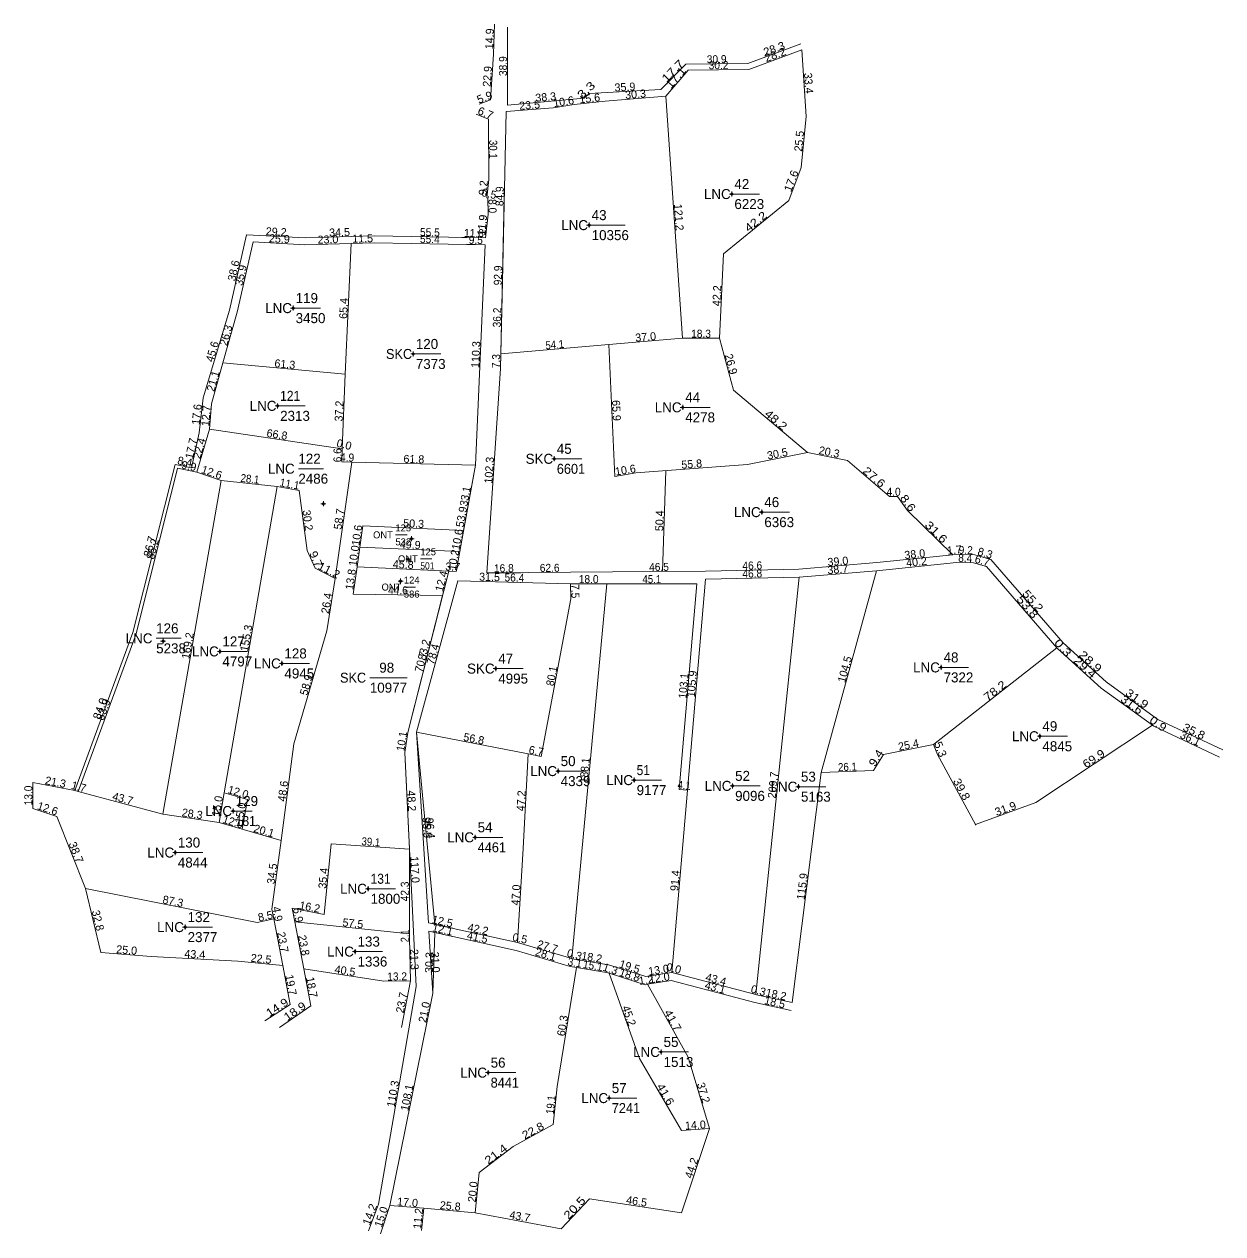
# Model space of a CAD drawing. Header units: metres. Extents: x 363081 to 364415, y 1838022 to 1838629.
# Drawn here: x 363081 to 363680, y 1838022 to 1838627 of the extents above; entities that cross this region are included whole.
import ezdxf
from ezdxf.enums import TextEntityAlignment as Align

# ---------------------------------------------------------------- set-up
doc = ezdxf.new("R2010")
doc.units = ezdxf.units.M
doc.header["$LTSCALE"] = 1.6
for name, color, linetype, lineweight in [('50', 7, 'Continuous', 13), ('51', 7, 'Continuous', 13), ('56', 7, 'Continuous', 13)]:
    doc.layers.add(name, color=color, linetype=linetype, lineweight=lineweight)
doc.layers.add('55', color=7, linetype='Continuous')

msp = doc.modelspace()

# ---------------------------------------------------------------- hatches: boundary and pattern name
at = {"layer": '50'}
for points in [[(363435.19, 1838541.67, 1), (363434.89, 1838541.67, 1)], [(363363.88, 1838526.14, 1), (363363.58, 1838526.14, 1)], [(363215.98, 1838484.66, 1), (363215.68, 1838484.66, 1)], [(363276.02, 1838461.75, 1), (363275.72, 1838461.75, 1)], [(363208.23, 1838435.82, 1), (363207.93, 1838435.82, 1)], [(363410.63, 1838435.07, 1), (363410.33, 1838435.07, 1)], [(363346.47, 1838409.34, 1), (363346.17, 1838409.34, 1)], [(363231.09, 1838386.86, 1), (363230.79, 1838386.86, 1)], [(363450.15, 1838382.7, 1), (363449.85, 1838382.7, 1)], [(363275.16, 1838369.43, 1), (363274.86, 1838369.43, 1)], [(363273.48, 1838359.14, 1), (363273.18, 1838359.14, 1)], [(363269.65, 1838348.21, 1), (363269.35, 1838348.21, 1)], [(363151.03, 1838318.21, 1), (363150.73, 1838318.21, 1)], [(363179.4, 1838313.08, 1), (363179.1, 1838313.08, 1)], [(363210.38, 1838307.07, 1), (363210.08, 1838307.07, 1)], [(363317.21, 1838304.51, 1), (363316.91, 1838304.51, 1)], [(363539.7, 1838305.09, 1), (363539.4, 1838305.09, 1)], [(363589.08, 1838270.7, 1), (363588.78, 1838270.7, 1)], [(363348.4, 1838253.27, 1), (363348.1, 1838253.27, 1)], [(363386.35, 1838248.77, 1), (363386.05, 1838248.77, 1)], [(363435.55, 1838245.89, 1), (363435.25, 1838245.89, 1)], [(363468.45, 1838245.48, 1), (363468.15, 1838245.48, 1)], [(363186.05, 1838233.32, 1), (363185.75, 1838233.32, 1)], [(363306.93, 1838220.16, 1), (363306.63, 1838220.16, 1)], [(363157.12, 1838212.58, 1), (363156.82, 1838212.58, 1)], [(363253.41, 1838194.46, 1), (363253.11, 1838194.46, 1)], [(363162, 1838175.3, 1), (363161.7, 1838175.3, 1)], [(363246.91, 1838163.08, 1), (363246.61, 1838163.08, 1)], [(363399.81, 1838112.9, 1), (363399.51, 1838112.9, 1)], [(363313.41, 1838102.58, 1), (363313.11, 1838102.58, 1)], [(363373.92, 1838089.85, 1), (363373.62, 1838089.85, 1)]]:
    msp.add_hatch(color=256, dxfattribs=at).paths.add_polyline_path(points)

# ---------------------------------------------------------------- linework, layer by layer
for p, q in [((363434.42, 1838541.67), (363433.79, 1838541.67)), ((363435.04, 1838542.92), (363435.04, 1838542.29)), ((363435.04, 1838541.05), (363435.04, 1838540.42)), ((363436.29, 1838541.67), (363435.66, 1838541.67)), ((363363.73, 1838527.39), (363363.73, 1838526.77)), ((363363.1, 1838526.14), (363362.48, 1838526.14)), ((363363.73, 1838525.51), (363363.73, 1838524.89)), ((363364.98, 1838526.14), (363364.36, 1838526.14)), ((363215.83, 1838485.91), (363215.83, 1838485.28)), ((363215.2, 1838484.66), (363214.58, 1838484.66)), ((363215.83, 1838484.04), (363215.83, 1838483.41)), ((363217.08, 1838484.66), (363216.46, 1838484.66)), ((363275.25, 1838461.75), (363274.62, 1838461.75)), ((363275.87, 1838463), (363275.87, 1838462.38)), ((363275.87, 1838461.12), (363275.87, 1838460.5)), ((363277.12, 1838461.75), (363276.5, 1838461.75)), ((363208.08, 1838437.07), (363208.08, 1838436.44)), ((363207.46, 1838435.82), (363206.83, 1838435.82)), ((363208.08, 1838435.2), (363208.08, 1838434.57)), ((363209.33, 1838435.82), (363208.7, 1838435.82)), ((363409.86, 1838435.07), (363409.23, 1838435.07)), ((363410.48, 1838436.32), (363410.48, 1838435.69)), ((363410.48, 1838434.45), (363410.48, 1838433.82)), ((363411.73, 1838435.07), (363411.1, 1838435.07)), ((363345.7, 1838409.34), (363345.07, 1838409.34)), ((363346.32, 1838410.59), (363346.32, 1838409.97)), ((363346.32, 1838408.71), (363346.32, 1838408.09)), ((363347.57, 1838409.34), (363346.94, 1838409.34)), ((363230.94, 1838388.11), (363230.94, 1838387.48)), ((363230.32, 1838386.86), (363229.69, 1838386.86)), ((363230.94, 1838386.24), (363230.94, 1838385.61)), ((363232.19, 1838386.86), (363231.56, 1838386.86)), ((363449.38, 1838382.7), (363448.75, 1838382.7)), ((363450, 1838383.95), (363450, 1838383.33)), ((363450, 1838382.07), (363450, 1838381.45)), ((363451.25, 1838382.7), (363450.62, 1838382.7)), ((363275.01, 1838370.68), (363275.01, 1838370.06)), ((363274.38, 1838369.43), (363273.76, 1838369.43)), ((363275.01, 1838368.8), (363275.01, 1838368.18)), ((363276.26, 1838369.43), (363275.63, 1838369.43)), ((363272.7, 1838359.14), (363272.08, 1838359.14)), ((363273.33, 1838360.39), (363273.33, 1838359.76)), ((363273.33, 1838358.52), (363273.33, 1838357.89)), ((363274.58, 1838359.14), (363273.96, 1838359.14)), ((363268.88, 1838348.21), (363268.25, 1838348.21)), ((363269.5, 1838349.46), (363269.5, 1838348.84)), ((363269.5, 1838347.58), (363269.5, 1838346.96)), ((363270.75, 1838348.21), (363270.13, 1838348.21)), ((363150.26, 1838318.21), (363149.63, 1838318.21)), ((363150.88, 1838319.46), (363150.88, 1838318.84)), ((363150.88, 1838317.58), (363150.88, 1838316.96)), ((363152.13, 1838318.21), (363151.51, 1838318.21)), ((363178.63, 1838313.08), (363178, 1838313.08)), ((363179.25, 1838314.33), (363179.25, 1838313.7)), ((363179.25, 1838312.46), (363179.25, 1838311.83)), ((363180.5, 1838313.08), (363179.88, 1838313.08)), ((363209.6, 1838307.07), (363208.98, 1838307.07)), ((363210.23, 1838308.32), (363210.23, 1838307.7)), ((363210.23, 1838306.44), (363210.23, 1838305.82)), ((363211.48, 1838307.07), (363210.86, 1838307.07)), ((363316.44, 1838304.51), (363315.81, 1838304.51)), ((363317.06, 1838305.76), (363317.06, 1838305.13)), ((363317.06, 1838303.89), (363317.06, 1838303.26)), ((363318.31, 1838304.51), (363317.68, 1838304.51)), ((363538.92, 1838305.09), (363538.3, 1838305.09)), ((363539.55, 1838306.34), (363539.55, 1838305.71)), ((363539.55, 1838304.47), (363539.55, 1838303.84)), ((363540.8, 1838305.09), (363540.18, 1838305.09)), ((363588.3, 1838270.7), (363587.68, 1838270.7)), ((363588.93, 1838271.95), (363588.93, 1838271.33)), ((363588.93, 1838270.07), (363588.93, 1838269.45)), ((363590.18, 1838270.7), (363589.56, 1838270.7)), ((363347.62, 1838253.27), (363347, 1838253.27)), ((363348.25, 1838254.52), (363348.25, 1838253.89)), ((363348.25, 1838252.65), (363348.25, 1838252.02)), ((363349.5, 1838253.27), (363348.88, 1838253.27)), ((363386.2, 1838250.02), (363386.2, 1838249.39)), ((363385.58, 1838248.77), (363384.95, 1838248.77)), ((363386.2, 1838248.15), (363386.2, 1838247.52)), ((363387.45, 1838248.77), (363386.82, 1838248.77)), ((363434.78, 1838245.89), (363434.15, 1838245.89)), ((363435.4, 1838247.14), (363435.4, 1838246.51)), ((363435.4, 1838245.27), (363435.4, 1838244.64)), ((363436.65, 1838245.89), (363436.02, 1838245.89)), ((363467.68, 1838245.48), (363467.05, 1838245.48)), ((363468.3, 1838246.73), (363468.3, 1838246.11)), ((363468.3, 1838244.85), (363468.3, 1838244.23)), ((363469.55, 1838245.48), (363468.92, 1838245.48)), ((363185.27, 1838233.32), (363184.65, 1838233.32)), ((363185.9, 1838234.57), (363185.9, 1838233.94)), ((363185.9, 1838232.7), (363185.9, 1838232.07)), ((363187.15, 1838233.32), (363186.52, 1838233.32)), ((363306.16, 1838220.16), (363305.53, 1838220.16)), ((363306.78, 1838221.41), (363306.78, 1838220.79)), ((363306.78, 1838219.53), (363306.78, 1838218.91)), ((363308.03, 1838220.16), (363307.4, 1838220.16)), ((363156.97, 1838213.83), (363156.97, 1838213.2)), ((363156.34, 1838212.58), (363155.72, 1838212.58)), ((363156.97, 1838211.96), (363156.97, 1838211.33)), ((363158.22, 1838212.58), (363157.6, 1838212.58)), ((363253.26, 1838195.71), (363253.26, 1838195.08)), ((363252.63, 1838194.46), (363252.01, 1838194.46)), ((363253.26, 1838193.84), (363253.26, 1838193.21)), ((363254.51, 1838194.46), (363253.88, 1838194.46)), ((363161.85, 1838176.55), (363161.85, 1838175.92)), ((363161.22, 1838175.3), (363160.6, 1838175.3)), ((363161.85, 1838174.68), (363161.85, 1838174.05)), ((363163.1, 1838175.3), (363162.48, 1838175.3)), ((363246.76, 1838164.33), (363246.76, 1838163.7)), ((363246.13, 1838163.08), (363245.51, 1838163.08)), ((363246.76, 1838162.46), (363246.76, 1838161.83)), ((363248.01, 1838163.08), (363247.38, 1838163.08)), ((363399.04, 1838112.9), (363398.41, 1838112.9)), ((363399.66, 1838114.15), (363399.66, 1838113.53)), ((363399.66, 1838112.27), (363399.66, 1838111.65)), ((363400.91, 1838112.9), (363400.28, 1838112.9)), ((363312.64, 1838102.58), (363312.01, 1838102.58)), ((363313.26, 1838103.83), (363313.26, 1838103.21)), ((363313.26, 1838101.95), (363313.26, 1838101.33)), ((363314.51, 1838102.58), (363313.88, 1838102.58)), ((363373.14, 1838089.85), (363372.52, 1838089.85)), ((363373.77, 1838091.1), (363373.77, 1838090.47)), ((363373.77, 1838089.23), (363373.77, 1838088.6)), ((363375.02, 1838089.85), (363374.4, 1838089.85))]:
    msp.add_line(p, q, dxfattribs=at)
for points in [[(363435.04, 1838542.29), (363434.42, 1838541.67), (363435.04, 1838541.05), (363435.66, 1838541.67)], [(363363.73, 1838526.77), (363363.1, 1838526.14), (363363.73, 1838525.51), (363364.36, 1838526.14)], [(363215.83, 1838485.28), (363215.2, 1838484.66), (363215.83, 1838484.04), (363216.46, 1838484.66)], [(363275.87, 1838462.38), (363275.25, 1838461.75), (363275.87, 1838461.12), (363276.5, 1838461.75)], [(363208.08, 1838436.44), (363207.46, 1838435.82), (363208.08, 1838435.2), (363208.7, 1838435.82)], [(363410.48, 1838435.69), (363409.86, 1838435.07), (363410.48, 1838434.45), (363411.1, 1838435.07)], [(363346.32, 1838409.97), (363345.7, 1838409.34), (363346.32, 1838408.71), (363346.94, 1838409.34)], [(363230.94, 1838387.48), (363230.32, 1838386.86), (363230.94, 1838386.24), (363231.56, 1838386.86)], [(363450, 1838383.33), (363449.38, 1838382.7), (363450, 1838382.07), (363450.62, 1838382.7)], [(363275.01, 1838370.06), (363274.38, 1838369.43), (363275.01, 1838368.8), (363275.63, 1838369.43)], [(363273.33, 1838359.76), (363272.7, 1838359.14), (363273.33, 1838358.52), (363273.96, 1838359.14)], [(363269.5, 1838348.84), (363268.88, 1838348.21), (363269.5, 1838347.58), (363270.13, 1838348.21)], [(363150.88, 1838318.84), (363150.26, 1838318.21), (363150.88, 1838317.58), (363151.51, 1838318.21)], [(363179.25, 1838313.7), (363178.63, 1838313.08), (363179.25, 1838312.46), (363179.88, 1838313.08)], [(363210.23, 1838307.7), (363209.6, 1838307.07), (363210.23, 1838306.44), (363210.86, 1838307.07)], [(363317.06, 1838305.13), (363316.44, 1838304.51), (363317.06, 1838303.89), (363317.68, 1838304.51)], [(363539.55, 1838305.71), (363538.92, 1838305.09), (363539.55, 1838304.47), (363540.18, 1838305.09)], [(363588.93, 1838271.33), (363588.3, 1838270.7), (363588.93, 1838270.07), (363589.56, 1838270.7)], [(363348.25, 1838253.89), (363347.62, 1838253.27), (363348.25, 1838252.65), (363348.88, 1838253.27)], [(363386.2, 1838249.39), (363385.58, 1838248.77), (363386.2, 1838248.15), (363386.82, 1838248.77)], [(363435.4, 1838246.51), (363434.78, 1838245.89), (363435.4, 1838245.27), (363436.02, 1838245.89)], [(363468.3, 1838246.11), (363467.68, 1838245.48), (363468.3, 1838244.85), (363468.92, 1838245.48)], [(363185.9, 1838233.94), (363185.27, 1838233.32), (363185.9, 1838232.7), (363186.52, 1838233.32)], [(363306.78, 1838220.79), (363306.16, 1838220.16), (363306.78, 1838219.53), (363307.4, 1838220.16)], [(363156.97, 1838213.2), (363156.34, 1838212.58), (363156.97, 1838211.96), (363157.6, 1838212.58)], [(363253.26, 1838195.08), (363252.63, 1838194.46), (363253.26, 1838193.84), (363253.88, 1838194.46)], [(363161.85, 1838175.92), (363161.22, 1838175.3), (363161.85, 1838174.68), (363162.48, 1838175.3)], [(363246.76, 1838163.7), (363246.13, 1838163.08), (363246.76, 1838162.46), (363247.38, 1838163.08)], [(363399.66, 1838113.53), (363399.04, 1838112.9), (363399.66, 1838112.27), (363400.28, 1838112.9)], [(363313.26, 1838103.21), (363312.64, 1838102.58), (363313.26, 1838101.95), (363313.88, 1838102.58)], [(363373.77, 1838090.47), (363373.14, 1838089.85), (363373.77, 1838089.23), (363374.4, 1838089.85)]]:
    msp.add_lwpolyline(points, close=True, dxfattribs=at)
for centre in [(363435.04, 1838541.67), (363363.73, 1838526.14), (363215.83, 1838484.66), (363275.87, 1838461.75), (363208.08, 1838435.82), (363410.48, 1838435.07), (363346.32, 1838409.34), (363230.94, 1838386.86), (363450, 1838382.7), (363275.01, 1838369.43), (363273.33, 1838359.14), (363269.5, 1838348.21), (363150.88, 1838318.21), (363179.25, 1838313.08), (363210.23, 1838307.07), (363317.06, 1838304.51), (363539.55, 1838305.09), (363588.93, 1838270.7), (363348.25, 1838253.27), (363386.2, 1838248.77), (363435.4, 1838245.89), (363468.3, 1838245.48), (363185.9, 1838233.32), (363306.78, 1838220.16), (363156.97, 1838212.58), (363253.26, 1838194.46), (363161.85, 1838175.3), (363246.76, 1838163.08), (363399.66, 1838112.9), (363313.26, 1838102.58), (363373.77, 1838089.85)]:
    msp.add_circle(centre, 0.15, dxfattribs=at)
at = {"layer": '51'}
for p, q in [((363436.29, 1838541.67), (363448.79, 1838541.67)), ((363364.98, 1838526.14), (363381.73, 1838526.14)), ((363217.08, 1838484.66), (363229.58, 1838484.66)), ((363277.12, 1838461.75), (363289.62, 1838461.75)), ((363209.33, 1838435.82), (363221.83, 1838435.82)), ((363411.73, 1838435.07), (363424.23, 1838435.07)), ((363347.57, 1838409.34), (363360.07, 1838409.34)), ((363218.44, 1838404.41), (363230.94, 1838404.41)), ((363451.25, 1838382.7), (363463.75, 1838382.7)), ((363266.94, 1838371.33), (363272.72, 1838371.33)), ((363279.38, 1838359.35), (363285.16, 1838359.35)), ((363271.17, 1838345.25), (363276.95, 1838345.25)), ((363147.39, 1838319.63), (363159.89, 1838319.63)), ((363180.5, 1838313.08), (363193, 1838313.08)), ((363211.48, 1838307.07), (363223.98, 1838307.07)), ((363318.31, 1838304.51), (363330.81, 1838304.51)), ((363540.8, 1838305.09), (363553.3, 1838305.09)), ((363254.14, 1838299.96), (363272.87, 1838299.96)), ((363590.18, 1838270.7), (363602.68, 1838270.7)), ((363349.5, 1838253.27), (363362, 1838253.27)), ((363387.45, 1838248.77), (363399.95, 1838248.77)), ((363436.65, 1838245.89), (363449.15, 1838245.89)), ((363469.55, 1838245.48), (363482.05, 1838245.48)), ((363187.15, 1838233.32), (363195.4, 1838233.32)), ((363308.03, 1838220.16), (363320.53, 1838220.16)), ((363158.22, 1838212.58), (363170.72, 1838212.58)), ((363254.51, 1838194.46), (363267.01, 1838194.46)), ((363163.1, 1838175.3), (363175.6, 1838175.3)), ((363248.01, 1838163.08), (363260.51, 1838163.08)), ((363400.91, 1838112.9), (363413.41, 1838112.9)), ((363314.51, 1838102.58), (363327.01, 1838102.58)), ((363375.02, 1838089.85), (363387.52, 1838089.85))]:
    msp.add_line(p, q, dxfattribs=at)
at = {"layer": '56'}
for p, q in [((363320.37, 1838498.02), (363322.22, 1838582.94)), ((363312.58, 1838539.75), (363313.13, 1838539.63)), ((363256.32, 1838517.35), (363244.77, 1838517.02)), ((363311.87, 1838519.77), (363256.28, 1838520.75)), ((363312.02, 1838519.77), (363300.18, 1838519.98)), ((363311.81, 1838516.37), (363302.22, 1838516.54)), ((363306.96, 1838406.14), (363311.81, 1838516.37)), ((363376.62, 1838400.57), (363373.51, 1838466.4)), ((363175.05, 1838436.87), (363180.76, 1838457.24)), ((363241.89, 1838451.62), (363180.76, 1838457.24)), ((363240.29, 1838414.4), (363240.23, 1838407.8)), ((363236.82, 1838349.54), (363245.16, 1838407.68)), ((363179.82, 1838398.58), (363167.79, 1838402.65)), ((363400.36, 1838353.04), (363401.98, 1838403.47)), ((363249.18, 1838365.27), (363247.75, 1838355.32)), ((363249.18, 1838365.27), (363299.09, 1838363.06)), ((363547.14, 1838361.58), (363545.37, 1838361.4)), ((363247.75, 1838355.32), (363293.54, 1838353.19)), ((363290.48, 1838341.11), (363293.54, 1838353.19)), ((363479.72, 1838252.61), (363507.29, 1838353.41)), ((363372.48, 1838346.92), (363355.01, 1838159.61)), ((363468.64, 1838350.2), (363447.03, 1838141.59)), ((363290.48, 1838341.11), (363273.11, 1838272.53)), ((363535.82, 1838266.58), (363597.45, 1838314.82)), ((363273.11, 1838272.53), (363271.56, 1838262.5)), ((363271.56, 1838262.5), (363273.92, 1838214.29)), ((363465.11, 1838137.56), (363479.72, 1838252.61)), ((363557.13, 1838226.58), (363556.51, 1838226.58)), ((363556.82, 1838226.27), (363556.82, 1838226.89)), ((363273.92, 1838214.29), (363273.89, 1838171.96)), ((363210.61, 1838156.06), (363206.18, 1838179.39)), ((363216.65, 1838177.91), (363273.89, 1838171.96)), ((363221.1, 1838154.44), (363216.65, 1838177.91)), ((363286.65, 1838176.68), (363327.95, 1838167.6)), ((363285.59, 1838142.25), (363286.69, 1838172.58)), ((363404.99, 1838152.6), (363447.03, 1838141.59)), ((363274.43, 1838148.47), (363270, 1838125.11)), ((363264.17, 1838036.25), (363285.59, 1838142.25)), ((363281.43, 1838121.65), (363285.59, 1838142.25)), ((363258.47, 1838036.9), (363253.54, 1838023.54)), ((363259.42, 1838022.02), (363264.17, 1838036.25)), ((363281.11, 1838034.79), (363279.92, 1838023.62))]:
    msp.add_line(p, q, dxfattribs=at)
for points in [[(363308.81, 1838586.52), (363314.38, 1838588.71), (363315.94, 1838611.6), (363316.5, 1838626.56)], [(363399.58, 1838593.88), (363363.66, 1838591.87), (363361.16, 1838589.6), (363322.92, 1838586.1), (363323, 1838625.06)], [(363469.54, 1838616.79), (363442.94, 1838606.98), (363411.95, 1838606.56), (363399.58, 1838593.88)], [(363402.03, 1838590.53), (363413.23, 1838603.58), (363443.49, 1838603.98), (363470.02, 1838613.77), (363472.14, 1838580.4), (363469.67, 1838554.98), (363463.46, 1838538.47), (363430.79, 1838511.75), (363428.82, 1838469.58)], [(363402.03, 1838590.53), (363371.79, 1838588.03), (363356.26, 1838586.42), (363345.71, 1838584.7), (363322.22, 1838582.94)], [(363428.82, 1838469.58), (363410.42, 1838469.58), (363402.03, 1838590.53)], [(363312.02, 1838519.77), (363313.19, 1838531.62), (363313.13, 1838539.63), (363312.58, 1838539.75), (363313.52, 1838548.96), (363313.46, 1838579.08), (363307.24, 1838581.62)], [(363321.45, 1838547.38), (363319.42, 1838454.45), (363312.66, 1838352.28), (363329.55, 1838352.43)], [(363313.13, 1838539.63), (363313.19, 1838531.62), (363311.87, 1838519.77)], [(363192.51, 1838521.3), (363183.99, 1838483.6), (363170.86, 1838439.83)], [(363192.51, 1838521.3), (363221.77, 1838519.77), (363256.28, 1838520.75)], [(363180.76, 1838457.24), (363187.87, 1838482.61), (363195.8, 1838517.71)], [(363244.77, 1838517.02), (363221.69, 1838516.37), (363195.8, 1838517.71)], [(363244.77, 1838517.02), (363241.89, 1838451.62), (363240.25, 1838414.41)], [(363256.32, 1838517.35), (363311.81, 1838516.37), (363306.96, 1838406.15)], [(363319.42, 1838454.45), (363319.58, 1838461.75), (363320.37, 1838498.02)], [(363410.42, 1838469.58), (363373.51, 1838466.4), (363319.58, 1838461.75)], [(363428.82, 1838469.58), (363435.82, 1838443.58), (363472.82, 1838412.58)], [(363319.42, 1838454.45), (363312.66, 1838352.28), (363375.34, 1838352.82)], [(363170.86, 1838439.83), (363168.93, 1838422.28), (363165.1, 1838404.92)], [(363167.79, 1838402.65), (363174.08, 1838424.18), (363175.05, 1838436.87)], [(363240.29, 1838414.4), (363240.25, 1838414.41), (363174.08, 1838424.18)], [(363472.82, 1838412.58), (363442.82, 1838406.58), (363387.11, 1838402.34), (363376.62, 1838400.57)], [(363472.82, 1838412.58), (363492.82, 1838408.58), (363513.82, 1838390.58), (363517.82, 1838390.58), (363522.82, 1838383.58), (363545.37, 1838361.4)], [(363106.82, 1838243.58), (363135.7, 1838322.47), (363156.82, 1838406.58), (363165.1, 1838404.92)], [(363240.23, 1838407.8), (363245.16, 1838407.68), (363306.96, 1838406.15)], [(363293.54, 1838353.19), (363297.26, 1838353.02), (363299.09, 1838363.06), (363301.01, 1838373.58), (363306.96, 1838406.15)], [(363167.79, 1838402.65), (363158.07, 1838404.59), (363137.32, 1838321.95), (363108.47, 1838243.14)], [(363293.54, 1838353.19), (363297.26, 1838353.02), (363306.96, 1838406.14)], [(363207.82, 1838395.58), (363179.82, 1838398.58), (363150.76, 1838231.83)], [(363207.82, 1838395.58), (363181.39, 1838242.45), (363178.82, 1838227.58)], [(363236.82, 1838349.54), (363226.78, 1838354.67), (363222.82, 1838363.58), (363218.82, 1838393.58), (363207.82, 1838395.58)], [(363301.01, 1838373.58), (363250.69, 1838375.81), (363249.18, 1838365.27)], [(363545.37, 1838361.4), (363507.5, 1838357.45), (363468.55, 1838354.2), (363421.93, 1838353.23), (363375.34, 1838352.82)], [(363680.3, 1838263.89), (363647.9, 1838279.12), (363622.02, 1838297.88), (363600.58, 1838317.31), (363564.46, 1838359.07), (363556.4, 1838361.33), (363547.14, 1838361.58)], [(363290.48, 1838341.11), (363245.79, 1838341.64), (363247.75, 1838355.32)], [(363271.56, 1838262.5), (363273.11, 1838272.53), (363293.54, 1838353.19)], [(363421.81, 1838349.23), (363468.64, 1838350.2), (363507.29, 1838353.41)], [(363507.29, 1838353.41), (363547.3, 1838357.58), (363555.76, 1838357.35), (363562.24, 1838355.53), (363597.45, 1838314.82)], [(363209.79, 1838218.56), (363216.18, 1838266.82), (363232.7, 1838323.44), (363236.82, 1838349.54)], [(363277.41, 1838272.72), (363298.08, 1838348.44), (363354.48, 1838346.93)], [(363295.65, 1838174.7), (363283.39, 1838177.4), (363277.41, 1838272.72), (363298.08, 1838348.44), (363329.62, 1838347.6)], [(363354.48, 1838346.93), (363354.56, 1838339.41), (363339.82, 1838260.58), (363333.2, 1838261.82)], [(363354.48, 1838346.93), (363372.48, 1838346.92), (363417.59, 1838346.9)], [(363421.81, 1838349.23), (363412.78, 1838243.71), (363404.99, 1838152.6)], [(363412.78, 1838243.71), (363408.69, 1838244.14), (363417.59, 1838346.9)], [(363597.45, 1838314.82), (363597.68, 1838314.55), (363619.52, 1838294.76), (363645.11, 1838276.22)], [(363556.82, 1838226.58), (363586.82, 1838237.58), (363645.11, 1838276.22)], [(363645.11, 1838276.22), (363645.88, 1838275.66), (363678.6, 1838260.27)], [(363286.65, 1838176.68), (363277.41, 1838272.72), (363333.2, 1838261.82)], [(363258.47, 1838036.9), (363277.28, 1838145.6), (363271.56, 1838262.5)], [(363327.95, 1838167.6), (363330.82, 1838214.58), (363333.2, 1838261.82)], [(363479.72, 1838252.61), (363505.82, 1838253.58), (363510.82, 1838261.58), (363535.82, 1838266.58)], [(363535.82, 1838266.58), (363537.82, 1838261.58), (363556.82, 1838226.58)], [(363106.82, 1838243.58), (363085.82, 1838247.58), (363085.82, 1838234.58), (363097.82, 1838230.58), (363112.12, 1838194.54)], [(363106.82, 1838243.58), (363108.47, 1838243.14), (363150.76, 1838231.83), (363178.82, 1838227.58), (363190.42, 1838224.2), (363209.79, 1838218.56)], [(363181.39, 1838242.45), (363192.99, 1838239.07), (363190.42, 1838224.2)], [(363209.79, 1838218.56), (363205.25, 1838184.3), (363206.18, 1838179.39)], [(363216.65, 1838177.91), (363215.36, 1838184.7), (363231.35, 1838181.68), (363234.87, 1838216.97), (363273.92, 1838214.29)], [(363112.12, 1838194.54), (363119.82, 1838162.58), (363144.82, 1838160.58), (363188.18, 1838158.36), (363210.61, 1838156.06)], [(363112.12, 1838194.54), (363197.82, 1838177.58), (363206.18, 1838179.39)], [(363273.89, 1838171.96), (363273.89, 1838169.84), (363274.43, 1838148.47)], [(363295.53, 1838170.64), (363283.65, 1838173.25), (363285.59, 1838142.25)], [(363357.42, 1838155.12), (363354.3, 1838155.64), (363327.28, 1838163.65), (363286.69, 1838172.58)], [(363327.95, 1838167.6), (363328.44, 1838167.49), (363355.01, 1838159.61)], [(363355.01, 1838159.61), (363355.31, 1838159.52), (363373.33, 1838156.52), (363391.98, 1838150.63), (363404.91, 1838152.62), (363404.99, 1838152.6)], [(363210.61, 1838156.06), (363214.29, 1838136.65), (363201.74, 1838128.45)], [(363221.1, 1838154.44), (363224.6, 1838135.98), (363209.06, 1838125.2)], [(363221.1, 1838154.44), (363261.15, 1838148.25), (363274.43, 1838148.47)], [(363357.42, 1838155.12), (363347.82, 1838095.58), (363345.82, 1838076.58), (363325.82, 1838065.58), (363308.82, 1838052.58), (363306.82, 1838032.58)], [(363373.66, 1838152.22), (363372.35, 1838152.64), (363357.42, 1838155.12)], [(363423.82, 1838074.58), (363409.82, 1838073.58), (363388.82, 1838109.58), (363373.66, 1838152.22)], [(363373.66, 1838152.22), (363391.66, 1838146.53), (363392.86, 1838146.71)], [(363464.6, 1838133.58), (363446.51, 1838137.6), (363404.73, 1838148.54), (363392.86, 1838146.71)], [(363392.86, 1838146.71), (363413.15, 1838110.27), (363423.82, 1838074.58)], [(363447.03, 1838141.59), (363447.33, 1838141.51), (363465.11, 1838137.56)], [(363306.82, 1838032.58), (363349.82, 1838024.58), (363363.82, 1838039.58), (363409.82, 1838032.58), (363423.82, 1838074.58)], [(363306.82, 1838032.58), (363281.11, 1838034.79), (363264.17, 1838036.25)]]:
    msp.add_lwpolyline(points, dxfattribs=at)

# ---------------------------------------------------------------- texts
at = {"layer": '51'}
for s, height, p in [('42', 5, (363436.29, 1838544.17)), ('6223', 5, (363436.29, 1838534.17)), ('43', 5, (363364.98, 1838528.64)), ('10356', 5, (363364.98, 1838518.64)), ('119', 5, (363217.08, 1838487.16)), ('3450', 5, (363217.08, 1838477.16)), ('120', 5, (363277.12, 1838464.25)), ('7373', 5, (363277.12, 1838454.25)), ('44', 5, (363411.73, 1838437.57)), ('2313', 5, (363209.33, 1838428.32)), ('4278', 5, (363411.73, 1838427.57)), ('45', 5, (363347.57, 1838411.84)), ('122', 5, (363218.44, 1838406.91)), ('2486', 5, (363218.44, 1838396.91)), ('46', 5, (363451.25, 1838385.2)), ('123', 3.5, (363266.94, 1838373.08)), ('6363', 5, (363451.25, 1838375.2)), ('532', 3.5, (363266.94, 1838366.08)), ('125', 3.5, (363279.38, 1838361.1)), ('124', 3.5, (363271.17, 1838347)), ('586', 3.5, (363271.17, 1838340)), ('126', 5, (363147.39, 1838322.13)), ('5238', 5, (363147.39, 1838312.13)), ('127', 5, (363180.5, 1838315.58)), ('4797', 5, (363180.5, 1838305.58)), ('128', 5, (363211.48, 1838309.57)), ('47', 5, (363318.31, 1838307.01)), ('48', 5, (363540.8, 1838307.59)), ('4945', 5, (363211.48, 1838299.57)), ('98', 5, (363258.88, 1838302.46)), ('10977', 5, (363254.14, 1838292.46)), ('4995', 5, (363318.31, 1838297.01)), ('7322', 5, (363540.8, 1838297.59)), ('49', 5, (363590.18, 1838273.2)), ('4845', 5, (363590.18, 1838263.2)), ('50', 5, (363349.5, 1838255.77)), ('4339', 5, (363349.5, 1838245.77)), ('52', 5, (363436.65, 1838248.39)), ('53', 5, (363469.55, 1838247.98)), ('9177', 5, (363387.45, 1838241.27)), ('9096', 5, (363436.65, 1838238.39)), ('5163', 5, (363469.55, 1838237.98)), ('129', 5, (363187.15, 1838235.82)), ('54', 5, (363308.03, 1838222.66)), ('130', 5, (363158.22, 1838215.08)), ('4844', 5, (363158.22, 1838205.08)), ('1800', 5, (363254.51, 1838186.96)), ('132', 5, (363163.1, 1838177.8)), ('2377', 5, (363163.1, 1838167.8)), ('133', 5, (363248.01, 1838165.58)), ('1336', 5, (363248.01, 1838155.58)), ('55', 5, (363400.91, 1838115.4)), ('56', 5, (363314.51, 1838105.08)), ('1513', 5, (363400.91, 1838105.4)), ('57', 5, (363375.02, 1838092.35))]:
    msp.add_text(s, height=height, dxfattribs=at).set_placement(p)
for s, height, p in [('LNC', 5, (363434.45, 1838539.17)), ('LNC', 5, (363363.14, 1838523.64)), ('LNC', 5, (363215.24, 1838482.16)), ('LNC', 5, (363207.49, 1838433.32)), ('LNC', 5, (363409.89, 1838432.57)), ('LNC', 5, (363216.6, 1838401.91)), ('SKC', 5, (363345.73, 1838406.84)), ('LNC', 5, (363449.41, 1838380.2)), ('ONT', 3.5, (363265.65, 1838369.58)), ('ONT', 3.5, (363278.09, 1838357.6)), ('ONT', 3.5, (363269.88, 1838343.5)), ('LNC', 5, (363145.55, 1838317.13)), ('LNC', 5, (363178.66, 1838310.58)), ('LNC', 5, (363209.64, 1838304.57)), ('SKC', 5, (363316.47, 1838302.01)), ('LNC', 5, (363538.96, 1838302.59)), ('LNC', 5, (363588.34, 1838268.2)), ('LNC', 5, (363347.66, 1838250.77)), ('LNC', 5, (363385.61, 1838246.27)), ('LNC', 5, (363434.81, 1838243.39)), ('LNC', 5, (363467.71, 1838242.98)), ('LNC', 5, (363185.31, 1838230.82)), ('LNC', 5, (363306.19, 1838217.66)), ('LNC', 5, (363156.38, 1838210.08)), ('LNC', 5, (363252.67, 1838191.96)), ('LNC', 5, (363161.26, 1838172.8)), ('LNC', 5, (363246.17, 1838160.58)), ('LNC', 5, (363399.07, 1838110.4)), ('LNC', 5, (363312.67, 1838100.08)), ('LNC', 5, (363373.18, 1838087.35))]:
    msp.add_text(s, height=height, dxfattribs=at).set_placement(p, align=Align.RIGHT)
at = {"layer": '51', "width": 0.95}
for p in [(363275.28, 1838459.25), (363252.3, 1838297.46)]:
    msp.add_text('SKC', height=5, dxfattribs=at).set_placement(p, align=Align.RIGHT)
at = {"layer": '51'}
for s, height, width, p in [('121', 5, 0.9, (363209.33, 1838438.32)), ('6601', 5, 0.95, (363347.57, 1838401.84)), ('501', 3.5, 0.9, (363279.38, 1838354.1)), ('51', 5, 0.9, (363387.45, 1838251.27)), ('181', 5, 0.9, (363187.15, 1838225.82)), ('4461', 5, 0.95, (363308.03, 1838212.66)), ('131', 5, 0.9, (363254.51, 1838196.96)), ('8441', 5, 0.95, (363314.51, 1838095.08)), ('7241', 5, 0.95, (363375.02, 1838082.35))]:
    msp.add_text(s, height=height, dxfattribs=dict(at, width=width)).set_placement(p)
at = {"layer": '55'}
for s, height, rotation, p in [('14.9', 4, 87.856, (363315.919, 1838619.165)), ('22.9', 4, 86.101, (363314.868, 1838600.314)), ('33.4', 4, 273.635, (363471.383, 1838596.967)), ('35.9', 4, 3.203, (363381.713, 1838593.184)), ('30.3', 4, 4.726, (363387.05, 1838589.594)), ('23.5', 4, 4.285, (363334.096, 1838584.133)), ('38.3', 3.99, 5.23, (363342.193, 1838588.17)), ('10.6', 4, 9.26, (363351.263, 1838585.908)), ('15.6', 4, 5.919, (363364.204, 1838587.541)), ('25.5', 4, 84.45, (363470.621, 1838567.912)), ('9.2', 4, 84.172, (363312.775, 1838544.582)), ('0.5', 4, 347.692, (363313.349, 1838539.886)), ('0.5', 4, 347.692, (363313.349, 1838539.886)), ('121.2', 4, 273.968, (363406.533, 1838529.933)), ('11.9', 4, 83.644, (363312.256, 1838525.954)), ('11.9', 4, 84.361, (363312.328, 1838525.918)), ('29.2', 4, 357.007, (363207.266, 1838520.826)), ('25.9', 4, 357.037, (363208.867, 1838517.337)), ('23.0', 3.99, 1.613, (363233.274, 1838516.991)), ('34.5', 4, 1.627, (363239.078, 1838520.563)), ('11.5', 4, 1.637, (363250.598, 1838517.484)), ('38.6', 4, 77.265, (363188.06, 1838502.964)), ('35.9', 4, 77.269, (363191.637, 1838500.669)), ('42.2', 4, 87.325, (363429.505, 1838490.772)), ('65.4', 4, 87.479, (363243.032, 1838484.427)), ('26.3', 4, 74.344, (363184.175, 1838470.545)), ('37.0', 4, 4.924, (363392.113, 1838468.302)), ('45.6', 4, 73.302, (363177.313, 1838462.38)), ('110.3', 4, 87.48, (363309.087, 1838461.362)), ('110.3', 3.99, 87.481, (363309.086, 1838461.352)), ('26.9', 3.99, 285.068, (363432.751, 1838456.144)), ('61.3', 4, 354.747, (363211.532, 1838454.707)), ('21.1', 4, 74.341, (363177.769, 1838447.68)), ('17.6', 3.99, 83.724, (363169.624, 1838431.307)), ('37.2', 4, 87.476, (363240.772, 1838433.117)), ('65.9', 4, 272.705, (363375.369, 1838433.404)), ('12.7', 4, 85.629, (363174.281, 1838430.698)), ('17.7', 4, 77.559, (363166.817, 1838414.089)), ('22.4', 4, 73.714, (363170.817, 1838414.069)), ('66.8', 4, 351.601, (363207.498, 1838419.55)), ('0.0', 4, 345.964, (363240.835, 1838414.574)), ('30.5', 3.99, 11.31, (363458.154, 1838409.953)), ('20.3', 4, 348.69, (363483.273, 1838410.795)), ('8.4', 4, 348.663, (363161.412, 1838405.962)), ('9.9', 4, 348.713, (363163.389, 1838403.832)), ('61.8', 3.99, 358.582, (363276.121, 1838407.216)), ('102.3', 3.99, 86.215, (363315.753, 1838403.518)), ('102.3', 3.99, 86.215, (363315.753, 1838403.518)), ('10.6', 4, 9.577, (363382.147, 1838401.809)), ('55.8', 3.99, 4.352, (363415.094, 1838404.768)), ('12.6', 4, 341.308, (363174.544, 1838400.679)), ('30.2', 3.99, 277.595, (363221.148, 1838378.364)), ('58.7', 4, 81.837, (363240.738, 1838378.931)), ('53.9', 3.99, 79.651, (363301.878, 1838379.987)), ('50.4', 3.99, 88.16, (363400.871, 1838378.326)), ('10.6', 4, 81.847, (363249.682, 1838370.871)), ('50.3', 4, 357.463, (363275.956, 1838374.995)), ('86.7', 4, 75.904, (363146.093, 1838365.078)), ('10.6', 4, 79.657, (363299.824, 1838368.736)), ('85.2', 4, 75.905, (363147.526, 1838363.833)), ('10.0', 4, 81.822, (363248.21, 1838360.625)), ('49.9', 4, 357.465, (363274.232, 1838364.466)), ('10.2', 4, 79.67, (363297.942, 1838358.451)), ('38.0', 4, 5.955, (363526.613, 1838359.748)), ('1.7', 3.99, 5.807, (363546.423, 1838361.806)), ('8.3', 4, 344.337, (363561.05, 1838360.338)), ('45.8', 4, 357.337, (363270.747, 1838354.554)), ('39.0', 4, 4.77, (363488.169, 1838356.138)), ('40.2', 4, 5.95, (363527.478, 1838355.814)), ('6.7', 4, 344.312, (363559.619, 1838356.576)), ('13.8', 4, 81.846, (363246.517, 1838348.806)), ('12.4', 4, 75.785, (363291.844, 1838347.724)), ('3.7', 4, 357.383, (363295.509, 1838353.405)), ('3.7', 4, 357.383, (363295.509, 1838353.405)), ('31.5', 4, 358.474, (363313.912, 1838348.316)), ('38.7', 4, 4.748, (363488.099, 1838352.115)), ('26.4', 3.99, 81.03, (363234.511, 1838336.844)), ('169.2', 3.99, 80.114, (363165.056, 1838315.602)), ('155.3', 4, 80.207, (363194.365, 1838319.41)), ('83.2', 4, 75.787, (363283.158, 1838313.424)), ('78.4', 3.99, 74.731, (363287.599, 1838311.18)), ('78.4', 3.99, 74.731, (363287.599, 1838311.18)), ('70.7', 4, 75.787, (363281.626, 1838307.384)), ('104.5', 3.99, 74.703, (363493.358, 1838303.619)), ('58.9', 4, 73.734, (363224.318, 1838295.77)), ('105.9', 4, 85.109, (363417.014, 1838296.669)), ('36.1', 4, 334.81, (363663.224, 1838267.832)), ('56.8', 4, 348.945, (363305.741, 1838267.49)), ('25.4', 3.99, 11.31, (363523.649, 1838264.45)), ('6.7', 3.99, 349.391, (363336.938, 1838261.425)), ('21.3', 4, 349.216, (363096.751, 1838245.806)), ('209.7', 3.99, 84.086, (363457.562, 1838246.124)), ('1.7', 4, 345.069, (363108.235, 1838243.516)), ('12.0', 4, 343.755, (363187.831, 1838240.884)), ('48.6', 4, 82.457, (363212.724, 1838242.997)), ('48.2', 4, 272.803, (363273.047, 1838238.303)), ('47.2', 3.99, 87.116, (363331.713, 1838238.305)), ('12.6', 4, 341.565, (363092.553, 1838232.656)), ('43.7', 3.99, 345.027, (363130.215, 1838237.639)), ('15.0', 4, 80.194, (363179.867, 1838235.409)), ('15.0', 4, 80.194, (363191.467, 1838232.029)), ('28.3', 4, 351.387, (363165.13, 1838229.959)), ('12.0', 4, 343.755, (363185.261, 1838226.014)), ('20.1', 3.99, 343.766, (363200.742, 1838221.509)), ('95.5', 4, 273.59, (363280.71, 1838224.955)), ('96.4', 4, 275.496, (363282.344, 1838224.537)), ('34.5', 3.99, 82.451, (363207.257, 1838201.728)), ('117.0', 4, 272.801, (363274.72, 1838203.968)), ('35.4', 3.99, 84.304, (363232.831, 1838199.547)), ('91.4', 4, 85.113, (363408.598, 1838198.36)), ('115.9', 4, 82.763, (363472.153, 1838195.368)), ('47.0', 4, 86.504, (363329.091, 1838191.233)), ('87.3', 4, 348.806, (363155.412, 1838186.277)), ('32.8', 4, 283.546, (363116.378, 1838178.163)), ('8.5', 4, 12.216, (363202.367, 1838178.867)), ('4.9', 4, 280.725, (363206.076, 1838181.527)), ('6.9', 4, 280.757, (363216.369, 1838180.983)), ('16.2', 4, 349.305, (363223.789, 1838183.412)), ('57.5', 3.99, 354.066, (363245.509, 1838175.215)), ('12.5', 4, 347.58, (363290.01, 1838176.245)), ('12.1', 3.99, 347.609, (363290.082, 1838172.146)), ('42.2', 4, 347.601, (363307.796, 1838172.335)), ('23.7', 3.99, 280.752, (363208.757, 1838167.397)), ('23.8', 4, 280.736, (363219.239, 1838165.853)), ('41.5', 4, 347.592, (363307.485, 1838168.315)), ('0.5', 4, 347.347, (363328.707, 1838167.74)), ('25.0', 4, 355.426, (363132.501, 1838161.87)), ('28.1', 4, 343.488, (363341.452, 1838159.767)), ('27.7', 3.99, 343.481, (363342.388, 1838163.67)), ('0.3', 3.99, 343.301, (363355.807, 1838159.679)), ('43.4', 4, 357.069, (363166.623, 1838159.761)), ('22.5', 3.99, 354.145, (363199.631, 1838157.492)), ('21.3', 4, 271.448, (363274.457, 1838159.111)), ('30.3', 4, 87.923, (363285.843, 1838157.503)), ('31.0', 4, 273.581, (363284.929, 1838157.645)), ('18.2', 4, 350.548, (363364.707, 1838158.263)), ('19.5', 4, 342.473, (363383.353, 1838153.67)), ('40.5', 4, 351.214, (363241.475, 1838151.593)), ('1.3', 4, 342.224, (363373.704, 1838152.519)), ('18.8', 4, 342.458, (363383.352, 1838149.468)), ('13.0', 3.99, 8.749, (363398.707, 1838151.973)), ('12.0', 4, 8.764, (363399.055, 1838147.966)), ('0.0', 4, 345.964, (363405.515, 1838152.774)), ('19.7', 3.99, 280.735, (363212.815, 1838146.032)), ('18.7', 4, 280.736, (363223.217, 1838144.903)), ('1.2', 4, 8.531, (363392.508, 1838146.962)), ('43.1', 3.99, 345.327, (363426.205, 1838143.23)), ('43.4', 4, 345.324, (363426.598, 1838147.25)), ('0.3', 4, 345.069, (363447.78, 1838141.705)), ('23.7', 4, 79.262, (363271.987, 1838137.207)), ('18.5', 4, 347.471, (363456.056, 1838135.783)), ('18.2', 3.99, 347.475, (363456.712, 1838139.733)), ('21.0', 4, 78.583, (363283.295, 1838132.404)), ('45.2', 4, 289.572, (363381.765, 1838130.33)), ('60.3', 4, 80.841, (363352.374, 1838125.712)), ('110.3', 3.99, 80.182, (363267.633, 1838091.645)), ('108.1', 3.99, 78.576, (363274.67, 1838089.705)), ('37.2', 4, 286.645, (363418.948, 1838091.928)), ('14.0', 3.99, 4.086, (363416.938, 1838074.394)), ('44.2', 4, 71.565, (363416.744, 1838054.313)), ('20.0', 4, 84.289, (363307.546, 1838042.806)), ('17.0', 4, 355.074, (363272.833, 1838035.808)), ('25.8', 3.99, 355.087, (363294.164, 1838033.97)), ('46.5', 4, 351.347, (363387.164, 1838036.335)), ('15.0', 4, 71.541, (363261.718, 1838029.867)), ('11.2', 4, 83.919, (363280.236, 1838029.448)), ('43.7', 3.99, 349.461, (363328.745, 1838028.804))]:
    msp.add_text(s, height=height, rotation=rotation, dxfattribs=at).set_placement(p, align=Align.CENTER)
for s, height, rotation, width, p in [('28.3', 4, 20.244, 1.05, (363456.828, 1838612.42)), ('28.2', 4, 20.255, 1.05, (363457.353, 1838609.418)), ('38.9', 4, 89.882, 0.95, (363322.66, 1838605.586)), ('17.7', 4, 45.709, 1.25, (363406.907, 1838601.818)), ('30.9', 4, 0.776, 0.95, (363427.463, 1838607.068)), ('30.2', 4, 0.757, 0.95, (363428.394, 1838604.076)), ('17.1', 4, 49.363, 1.15, (363408.516, 1838598.547)), ('3.3', 4, 42.239, 1.3, (363363.556, 1838592.182)), ('5.9', 4, 21.464, 1.05, (363312.223, 1838588.188)), ('6.7', 4, 337.787, 1.05, (363311.219, 1838580.319)), ('30.1', 4, 270.114, 0.9, (363313.789, 1838564.014)), ('17.6', 4, 69.387, 1.05, (363466.555, 1838547.541)), ('84.9', 4, 88.752, 0.95, (363320.999, 1838540.531)), ('8.0', 4, 270.429, 0.95, (363313.457, 1838535.61)), ('8.0', 4, 270.429, 0.95, (363313.457, 1838535.61)), ('42.2', 4, 39.279, 1.2, (363448.204, 1838526.376)), ('55.4', 4, 358.988, 0.95, (363284.11, 1838517.162)), ('55.5', 4, 358.99, 0.95, (363284.115, 1838520.562)), ('11.8', 4, 358.984, 0.95, (363306.145, 1838520.171)), ('9.5', 4, 358.984, 0.95, (363307.06, 1838516.757)), ('92.9', 4, 88.749, 0.95, (363320.14, 1838500.966)), ('36.2', 4, 88.752, 0.95, (363319.679, 1838479.941)), ('54.1', 4, 4.928, 0.9, (363346.693, 1838464.392)), ('7.3', 3.99, 88.744, 0.95, (363319.198, 1838458.146)), ('48.2', 4, 320.042, 1.2, (363455.806, 1838427.228)), ('6.6', 3.99, 89.479, 0.95, (363239.962, 1838411.117)), ('4.9', 4, 358.606, 0.95, (363242.751, 1838408.043)), ('28.1', 4, 353.884, 0.9, (363194.067, 1838397.355)), ('27.6', 4, 319.399, 1.2, (363504.813, 1838398.689)), ('11.1', 4, 349.695, 0.95, (363213.732, 1838394.809)), ('33.1', 4, 79.647, 0.95, (363303.756, 1838390.276)), ('8.6', 4, 305.538, 1.2, (363521.399, 1838386.087)), ('31.6', 4, 315.474, 1.25, (363535.708, 1838371.323)), ('9.2', 3.99, 358.454, 0.95, (363551.831, 1838361.755)), ('9.7', 4, 293.962, 1.1, (363225.432, 1838358.427)), ('46.6', 4, 1.192, 0.95, (363445.273, 1838354.014)), ('8.4', 4, 358.443, 0.95, (363551.591, 1838357.763)), ('11.2', 4, 332.935, 1.1, (363232.855, 1838351.904)), ('16.8', 4, 0.509, 0.95, (363321.117, 1838352.654)), ('56.4', 4, 358.466, 0.95, (363326.346, 1838347.986)), ('62.6', 4, 0.494, 0.95, (363344.023, 1838352.853)), ('46.5', 3.99, 0.504, 0.95, (363398.647, 1838353.324)), ('46.8', 4, 1.187, 0.95, (363445.259, 1838350.014)), ('44.6', 4, 359.321, 0.95, (363268.166, 1838341.671)), ('7.5', 4, 270.61, 0.95, (363354.818, 1838343.146)), ('18.0', 4, 359.968, 0.95, (363363.484, 1838347.227)), ('45.1', 4, 359.975, 0.9, (363395.039, 1838347.208)), ('53.8', 4, 310.856, 1.25, (363581.201, 1838334.063)), ('55.2', 4, 310.858, 1.2, (363583.885, 1838337.073)), ('0.3', 4, 310.426, 1.3, (363598.899, 1838313.582)), ('29.4', 4, 317.819, 1.25, (363610.152, 1838303.659)), ('28.9', 4, 317.816, 1.25, (363612.847, 1838306.595)), ('80.1', 4, 79.409, 0.95, (363346.968, 1838300.417)), ('103.1', 4, 85.05, 0.95, (363412.86, 1838295.722)), ('78.2', 4, 38.052, 1.2, (363567.687, 1838291.903)), ('31.9', 4, 324.062, 1.2, (363636.301, 1838287.9)), ('84.0', 4, 69.893, 1.05, (363121.233, 1838283.812)), ('83.9', 4, 69.894, 1.05, (363122.863, 1838283.332)), ('31.6', 4, 324.077, 1.15, (363633.667, 1838284.88)), ('0.9', 4, 323.973, 1.2, (363646.849, 1838275.32)), ('35.8', 3.99, 334.824, 1.1, (363665.076, 1838271.377)), ('10.1', 4, 81.215, 0.95, (363272.083, 1838267.875)), ('10.1', 4, 81.215, 0.95, (363272.083, 1838267.875)), ('5.3', 4, 291.801, 1.05, (363537.395, 1838263.448)), ('9.4', 4, 57.995, 1.15, (363508.732, 1838258.795)), ('69.9', 3.99, 33.54, 1.15, (363616.908, 1838257.879)), ('188.1', 3.99, 84.672, 0.95, (363363.46, 1838253.48)), ('26.1', 4, 2.128, 0.9, (363492.831, 1838253.394)), ('39.8', 4, 298.496, 1.1, (363548.104, 1838243.269)), ('13.0', 4, 90, 0.95, (363085.52, 1838241.08)), ('4.1', 4, 353.998, 0.9, (363410.976, 1838244.197)), ('31.9', 4, 20.136, 1.05, (363572.406, 1838232.618)), ('39.1', 4, 356.074, 0.9, (363254.558, 1838215.924)), ('38.7', 4, 291.642, 1.05, (363105.538, 1838211.938)), ('42.3', 4, 89.959, 0.95, (363273.604, 1838193.129)), ('2.1', 4, 90, 0.85, (363273.59, 1838170.905)), ('3.1', 4, 350.538, 0.95, (363356.241, 1838155.625)), ('15.1', 4, 350.569, 0.95, (363365.267, 1838154.118)), ('13.2', 3.99, 0.949, 0.95, (363267.817, 1838148.662)), ('14.9', 4, 33.16, 1.15, (363208.941, 1838133.517)), ('18.9', 4, 34.749, 1.15, (363217.805, 1838131.632)), ('41.7', 4, 299.109, 1.1, (363403.801, 1838127.673)), ('41.6', 4, 300.256, 1.1, (363400.171, 1838090.718)), ('19.1', 4, 83.991, 0.9, (363346.546, 1838086.326)), ('22.8', 4, 28.811, 1.1, (363336.636, 1838071.869)), ('21.4', 3.99, 37.405, 1.2, (363318.348, 1838060.247)), ('20.5', 4, 46.975, 1.25, (363357.872, 1838033.645)), ('14.2', 4, 69.745, 1.05, (363255.978, 1838031.023))]:
    msp.add_text(s, height=height, rotation=rotation, dxfattribs=dict(at, width=width)).set_placement(p, align=Align.CENTER)
at = {"layer": '55', "width": 0.95}
for s, p in [('18.3', (363419.62, 1838469.88)), ('4.0', (363515.825, 1838390.88))]:
    msp.add_text(s, height=4, dxfattribs=at).set_placement(p, align=Align.CENTER)
at = {"layer": '56'}
for p in [(363469.545, 1838616.79), (363443.145, 1838603.98), (363443.805, 1838604.1), (363399.585, 1838593.88), (363371.635, 1838588.01), (363371.715, 1838588.02), (363322.225, 1838582.94), (363345.685, 1838584.7), (363345.885, 1838584.73), (363300.185, 1838519.98), (363302.225, 1838516.54), (363311.815, 1838516.37), (363311.815, 1838516.37), (363311.875, 1838519.77), (363311.875, 1838519.77), (363319.585, 1838461.75), (363319.585, 1838461.75), (363306.965, 1838406.14), (363306.965, 1838406.14), (363545.135, 1838361.64), (363547.015, 1838361.57), (363547.275, 1838361.58), (363293.545, 1838353.19), (363293.545, 1838353.19), (363312.665, 1838352.28), (363312.665, 1838352.28), (363597.415, 1838314.79), (363644.945, 1838276.1), (363333.205, 1838261.82), (363680.305, 1838263.89), (363678.605, 1838260.27), (363286.655, 1838176.68), (363286.655, 1838176.68), (363327.955, 1838167.63), (363328.255, 1838167.53), (363328.405, 1838167.5), (363327.245, 1838163.66), (363327.255, 1838163.66), (363354.255, 1838155.66), (363354.335, 1838155.64), (363372.495, 1838152.61), (363373.325, 1838156.52), (363373.425, 1838156.49), (363277.285, 1838145.6), (363285.595, 1838142.25), (363285.595, 1838142.25), (363446.375, 1838137.64), (363446.395, 1838137.63), (363464.605, 1838133.58), (363258.475, 1838036.9), (363264.175, 1838036.25)]:
    msp.add_text('D', height=0.01, dxfattribs=at).set_placement(p, align=Align.CENTER)

doc.saveas('drawing.dxf')
